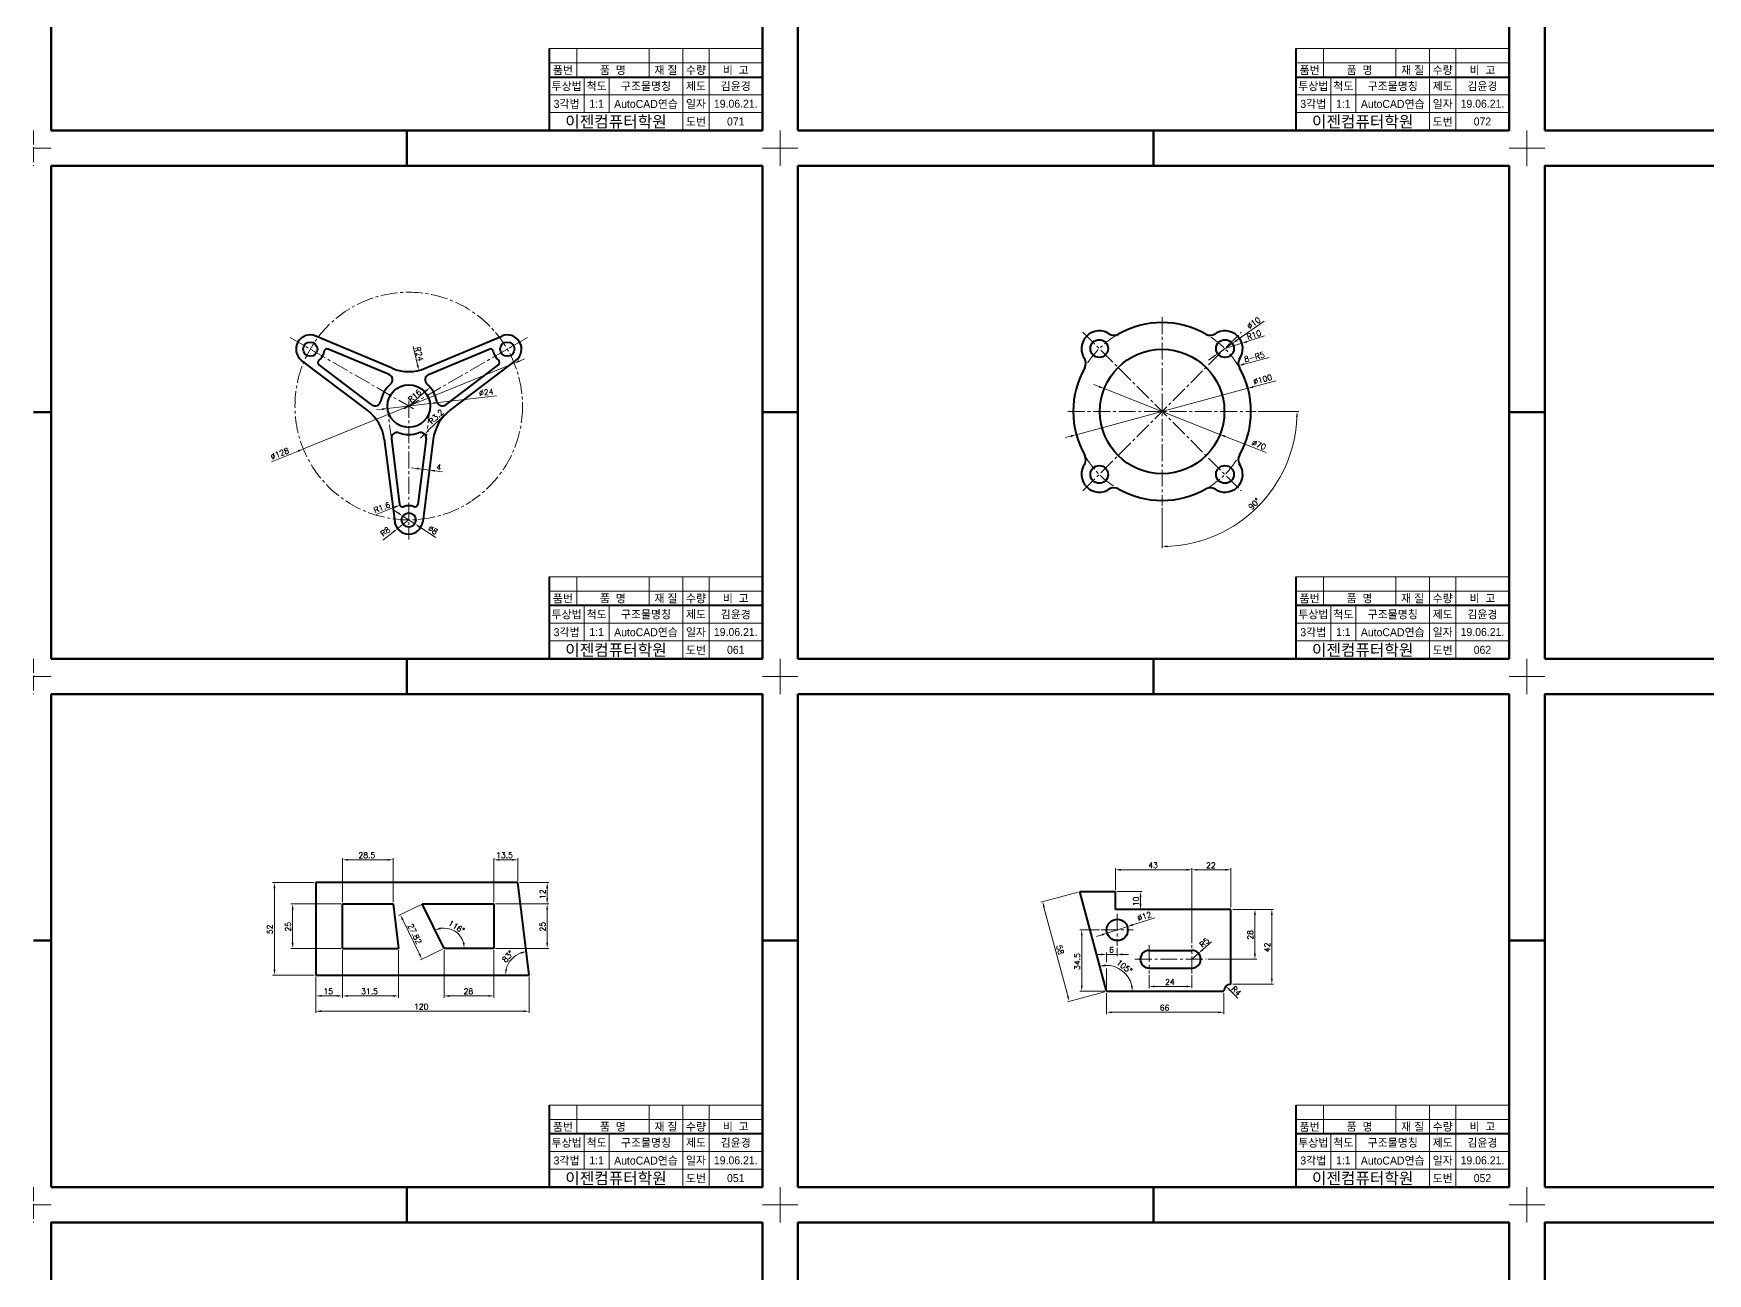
# Model space of a CAD drawing. Header units: millimetres. Extents: x 0 to 4210, y 0 to 2980.
# Drawn here: x 0 to 942, y 1446 to 2143 of the extents above; entities that cross this region are included whole.
import ezdxf
from ezdxf.enums import TextEntityAlignment as Align

# ---------------------------------------------------------------- set-up
doc = ezdxf.new("R2010")
doc.units = ezdxf.units.MM
doc.linetypes.add('CENTER2', pattern=[28.575, 19.05, -3.175, 3.175, -3.175])
doc.linetypes.add('PHANTOM2', pattern=[31.75, 15.875, -3.175, 3.175, -3.175, 3.175, -3.175])
for name, color, linetype, lineweight in [('가는선', 1, 'Continuous', 13), ('가상선', 1, 'PHANTOM2', 13), ('구분선', 1, 'PHANTOM2', 13), ('문자', 2, 'Continuous', 20), ('외곽선', 4, 'Continuous', 70), ('외형선', 3, 'Continuous', 40), ('중심선', 1, 'CENTER2', 13), ('치수선', 1, 'Continuous', 13)]:
    doc.layers.add(name, color=color, linetype=linetype, lineweight=lineweight)
doc.styles.get("Standard").update_dxf_attribs({"font": 'romans.shx'})
doc.styles.add('한글', font='')
doc.styles.get('한글').set_extended_font_data('Gulim')

msp = doc.modelspace()

# ---------------------------------------------------------------- linework, layer by layer
at = {"layer": '가는선', "ltscale": 0.5}
for p, q in [((290, 2135), (410, 2135)), ((305.58, 2135), (305.58, 2119)), ((346.22, 2135), (346.22, 2119)), ((365.27, 2135), (365.27, 2089)), ((380.01, 2135), (380.01, 2089)), ((710, 2135), (830, 2135)), ((725.58, 2135), (725.58, 2119)), ((766.22, 2135), (766.22, 2119)), ((785.27, 2135), (785.27, 2089)), ((800.01, 2135), (800.01, 2089)), ((290, 2127), (410, 2127)), ((309.73, 2119), (309.73, 2099)), ((323.8, 2119), (323.8, 2099)), ((710, 2127), (830, 2127)), ((729.73, 2119), (729.73, 2099)), ((743.8, 2119), (743.8, 2099)), ((290, 2109), (410, 2109)), ((710, 2109), (830, 2109)), ((290, 2099), (410, 2099)), ((710, 2099), (830, 2099)), ((290, 1838), (410, 1838)), ((305.58, 1838), (305.58, 1822)), ((346.22, 1838), (346.22, 1822)), ((365.27, 1838), (365.27, 1792)), ((380.01, 1838), (380.01, 1792)), ((710, 1838), (830, 1838)), ((725.58, 1838), (725.58, 1822)), ((766.22, 1838), (766.22, 1822)), ((785.27, 1838), (785.27, 1792)), ((800.01, 1838), (800.01, 1792)), ((290, 1830), (410, 1830)), ((710, 1830), (830, 1830)), ((309.73, 1822), (309.73, 1802)), ((323.8, 1822), (323.8, 1802)), ((729.73, 1822), (729.73, 1802)), ((743.8, 1822), (743.8, 1802)), ((290, 1812), (410, 1812)), ((710, 1812), (830, 1812)), ((290, 1802), (410, 1802)), ((710, 1802), (830, 1802)), ((290, 1541), (410, 1541)), ((305.58, 1541), (305.58, 1525)), ((346.22, 1541), (346.22, 1525)), ((365.27, 1541), (365.27, 1495)), ((380.01, 1541), (380.01, 1495)), ((710, 1541), (830, 1541)), ((725.58, 1541), (725.58, 1525)), ((766.22, 1541), (766.22, 1525)), ((785.27, 1541), (785.27, 1495)), ((800.01, 1541), (800.01, 1495)), ((290, 1533), (410, 1533)), ((710, 1533), (830, 1533)), ((309.73, 1525), (309.73, 1505)), ((323.8, 1525), (323.8, 1505)), ((729.73, 1525), (729.73, 1505)), ((743.8, 1525), (743.8, 1505)), ((290, 1515), (410, 1515)), ((710, 1515), (830, 1515)), ((290, 1505), (410, 1505)), ((710, 1505), (830, 1505))]:
    msp.add_line(p, q, dxfattribs=at)
at = {"layer": '가상선', "ltscale": 0.5}
for p, q in [((201.32, 1915.59), (199.19, 1932.52)), ((223, 1932.52), (221.54, 1920.94)), ((221.23, 1918.49), (220.87, 1915.59))]:
    msp.add_line(p, q, dxfattribs=at)
at = {"layer": '구분선', "ltscale": 0.5}
for points in [[(0, 2089), (0, 2079), (10, 2079)], [(0, 2089), (0, 2079), (10, 2079)], [(410, 2079), (420, 2079), (420, 2089)], [(410, 2079), (420, 2079), (420, 2089)], [(420, 2089), (420, 2079), (430, 2079)], [(420, 2089), (420, 2079), (430, 2079)], [(420, 2089), (420, 2079), (430, 2079)], [(420, 2089), (420, 2079), (430, 2079)], [(830, 2079), (840, 2079), (840, 2089)], [(830, 2079), (840, 2079), (840, 2089)], [(840, 2089), (840, 2079), (850, 2079)], [(840, 2089), (840, 2079), (850, 2079)], [(840, 2089), (840, 2079), (850, 2079)], [(840, 2089), (840, 2079), (850, 2079)], [(10, 2079), (0, 2079), (0, 2069)], [(420, 2069), (420, 2079), (410, 2079)], [(430, 2079), (420, 2079), (420, 2069)], [(430, 2079), (420, 2079), (420, 2069)], [(840, 2069), (840, 2079), (830, 2079)], [(850, 2079), (840, 2079), (840, 2069)], [(850, 2079), (840, 2079), (840, 2069)], [(0, 1792), (0, 1782), (10, 1782)], [(0, 1792), (0, 1782), (10, 1782)], [(410, 1782), (420, 1782), (420, 1792)], [(410, 1782), (420, 1782), (420, 1792)], [(420, 1792), (420, 1782), (430, 1782)], [(420, 1792), (420, 1782), (430, 1782)], [(420, 1792), (420, 1782), (430, 1782)], [(420, 1792), (420, 1782), (430, 1782)], [(830, 1782), (840, 1782), (840, 1792)], [(830, 1782), (840, 1782), (840, 1792)], [(840, 1792), (840, 1782), (850, 1782)], [(840, 1792), (840, 1782), (850, 1782)], [(840, 1792), (840, 1782), (850, 1782)], [(840, 1792), (840, 1782), (850, 1782)], [(10, 1782), (0, 1782), (0, 1772)], [(420, 1772), (420, 1782), (410, 1782)], [(430, 1782), (420, 1782), (420, 1772)], [(430, 1782), (420, 1782), (420, 1772)], [(840, 1772), (840, 1782), (830, 1782)], [(850, 1782), (840, 1782), (840, 1772)], [(850, 1782), (840, 1782), (840, 1772)], [(0, 1495), (0, 1485), (10, 1485)], [(0, 1495), (0, 1485), (10, 1485)], [(410, 1485), (420, 1485), (420, 1495)], [(410, 1485), (420, 1485), (420, 1495)], [(420, 1495), (420, 1485), (430, 1485)], [(420, 1495), (420, 1485), (430, 1485)], [(420, 1495), (420, 1485), (430, 1485)], [(420, 1495), (420, 1485), (430, 1485)], [(830, 1485), (840, 1485), (840, 1495)], [(830, 1485), (840, 1485), (840, 1495)], [(840, 1495), (840, 1485), (850, 1485)], [(840, 1495), (840, 1485), (850, 1485)], [(840, 1495), (840, 1485), (850, 1485)], [(840, 1495), (840, 1485), (850, 1485)], [(10, 1485), (0, 1485), (0, 1475)], [(420, 1475), (420, 1485), (410, 1485)], [(430, 1485), (420, 1485), (420, 1475)], [(430, 1485), (420, 1485), (420, 1475)], [(840, 1475), (840, 1485), (830, 1485)], [(850, 1485), (840, 1485), (840, 1475)], [(850, 1485), (840, 1485), (840, 1475)]]:
    msp.add_lwpolyline(points, dxfattribs=at)
at = {"layer": '외곽선', "ltscale": 0.5}
for p, q in [((410, 2089), (410, 2135)), ((830, 2089), (830, 2135)), ((210, 2089), (210, 2079)), ((210, 2089), (210, 2079)), ((630, 2089), (630, 2079)), ((630, 2089), (630, 2079)), ((210, 2079), (210, 2069)), ((630, 2079), (630, 2069)), ((10, 1930.5), (0, 1930.5)), ((410, 1930.5), (420, 1930.5)), ((430, 1930.5), (420, 1930.5)), ((430, 1930.5), (420, 1930.5)), ((830, 1930.5), (840, 1930.5)), ((850, 1930.5), (840, 1930.5)), ((850, 1930.5), (840, 1930.5)), ((410, 1792), (410, 1838)), ((830, 1792), (830, 1838)), ((210, 1792), (210, 1782)), ((210, 1792), (210, 1782)), ((630, 1792), (630, 1782)), ((630, 1792), (630, 1782)), ((210, 1782), (210, 1772)), ((630, 1782), (630, 1772)), ((10, 1633.5), (0, 1633.5)), ((410, 1633.5), (420, 1633.5)), ((430, 1633.5), (420, 1633.5)), ((430, 1633.5), (420, 1633.5)), ((830, 1633.5), (840, 1633.5)), ((850, 1633.5), (840, 1633.5)), ((850, 1633.5), (840, 1633.5)), ((410, 1495), (410, 1541)), ((830, 1495), (830, 1541)), ((210, 1495), (210, 1485)), ((210, 1495), (210, 1485)), ((630, 1495), (630, 1485)), ((630, 1495), (630, 1485)), ((210, 1485), (210, 1475)), ((630, 1485), (630, 1475))]:
    msp.add_line(p, q, dxfattribs=at)
for points in [[(10, 2089), (410, 2089), (410, 2366), (10, 2366)], [(430, 2089), (830, 2089), (830, 2366), (430, 2366)], [(850, 2089), (1250, 2089), (1250, 2366), (850, 2366)], [(10, 1792), (410, 1792), (410, 2069), (10, 2069)], [(430, 1792), (830, 1792), (830, 2069), (430, 2069)], [(850, 1792), (1250, 1792), (1250, 2069), (850, 2069)], [(10, 1495), (410, 1495), (410, 1772), (10, 1772)], [(430, 1495), (830, 1495), (830, 1772), (430, 1772)], [(850, 1495), (1250, 1495), (1250, 1772), (850, 1772)], [(10, 1198), (410, 1198), (410, 1475), (10, 1475)], [(430, 1198), (830, 1198), (830, 1475), (430, 1475)], [(850, 1198), (1250, 1198), (1250, 1475), (850, 1475)]]:
    msp.add_lwpolyline(points, close=True, dxfattribs=at)
at = {"layer": '외형선', "ltscale": 0.5}
for p, q in [((290, 2135), (290, 2127)), ((710, 2135), (710, 2127)), ((290, 2127), (290, 2119)), ((290, 2119), (410, 2119)), ((290, 2119), (290, 2099)), ((710, 2127), (710, 2119)), ((710, 2119), (830, 2119)), ((710, 2119), (710, 2099)), ((290, 2099), (290, 2089)), ((710, 2099), (710, 2089)), ((201.78, 1955.29), (158.77, 1973.39)), ((220.4, 1955.29), (263.42, 1973.39)), ((188.01, 1931.44), (150.83, 1959.64)), ((200.02, 1951.7), (165.79, 1966.1)), ((222.17, 1951.7), (256.4, 1966.1)), ((234.17, 1931.44), (271.35, 1959.64)), ((190.24, 1934.77), (160.66, 1957.21)), ((231.94, 1934.77), (261.53, 1957.21)), ((197.32, 1915.32), (203.16, 1869.02)), ((201.32, 1915.59), (205.96, 1878.74)), ((220.87, 1915.59), (216.22, 1878.74)), ((224.86, 1915.32), (219.03, 1869.02)), ((290, 1838), (290, 1830)), ((710, 1838), (710, 1830)), ((290, 1830), (290, 1822)), ((710, 1830), (710, 1822)), ((290, 1822), (410, 1822)), ((290, 1822), (290, 1802)), ((710, 1822), (830, 1822)), ((710, 1822), (710, 1802)), ((290, 1802), (290, 1792)), ((710, 1802), (710, 1792)), ((272.41, 1666.13), (158.79, 1666.13)), ((158.79, 1666.13), (158.79, 1614.13)), ((278.79, 1614.13), (272.41, 1666.13)), ((603.57, 1605.04), (588.56, 1661.07)), ((588.56, 1661.07), (608.57, 1661.04)), ((608.57, 1651.04), (608.57, 1661.04)), ((173.79, 1629.13), (173.79, 1654.13)), ((173.79, 1654.13), (202.29, 1654.13)), ((202.29, 1654.13), (205.29, 1629.13)), ((230.91, 1629.13), (218.71, 1654.14)), ((218.71, 1654.14), (258.91, 1654.13)), ((258.91, 1654.13), (258.91, 1629.13)), ((651.57, 1651.04), (608.57, 1651.04)), ((673.57, 1651.04), (651.57, 1651.04)), ((673.57, 1609.04), (673.57, 1651.04)), ((173.79, 1629.13), (205.29, 1629.13)), ((258.91, 1629.13), (230.91, 1629.13)), ((627.57, 1628.04), (651.57, 1628.04)), ((158.79, 1614.13), (278.79, 1614.13)), ((627.57, 1618.04), (651.57, 1618.04)), ((603.57, 1605.04), (669.57, 1605.04)), ((290, 1541), (290, 1533)), ((710, 1541), (710, 1533)), ((290, 1533), (290, 1525)), ((710, 1533), (710, 1525)), ((290, 1525), (410, 1525)), ((290, 1525), (290, 1505)), ((710, 1525), (830, 1525)), ((710, 1525), (710, 1505)), ((290, 1505), (290, 1495)), ((710, 1505), (710, 1495))]:
    msp.add_line(p, q, dxfattribs=at)
for centre, radius in [((155.67, 1966.02), 4), ((266.52, 1966.02), 4), ((599.46, 1966.32), 5), ((670.18, 1966.32), 5), ((634.82, 1930.96), 35), ((211.09, 1934.02), 12), ((599.46, 1895.61), 5), ((670.18, 1895.61), 5), ((211.09, 1870.02), 4), ((609.57, 1639.54), 6)]:
    msp.add_circle(centre, radius, dxfattribs=at)
for centre, radius, start, end in [((634.82, 1930.96), 50, 60.49873, 119.50127), ((155.67, 1966.02), 8, 67.18076, 232.81924), ((266.52, 1966.02), 8, 307.18076, 112.81924), ((599.46, 1966.32), 10, 53.21321, 216.78679), ((607.74, 1978.83), 5, 236.53696, 299.50127), ((661.9, 1978.83), 5, 240.49873, 303.46304), ((670.18, 1966.32), 10, 323.21321, 126.78679), ((161.62, 1958.49), 1.6, 128.34173, 232.81924), ((155.67, 1966.02), 8, 308.34173, 351.65827), ((165.17, 1964.62), 1.6, 67.18076, 171.65827), ((257.02, 1964.62), 1.6, 8.34173, 112.81924), ((266.52, 1966.02), 8, 188.34173, 231.65827), ((260.56, 1958.49), 1.6, 307.18076, 51.65827), ((586.95, 1958.05), 5, 330.49873, 33.46304), ((682.69, 1958.05), 5, 146.53696, 209.50127), ((198.78, 1948.75), 3.2, 309.90114, 67.18076), ((211.09, 1977.41), 24, 247.18076, 292.81924), ((223.41, 1948.75), 3.2, 112.81924, 230.09886), ((634.82, 1930.96), 50, 150.49873, 209.50127), ((634.82, 1930.96), 50, 330.49873, 29.50127), ((211.09, 1934.02), 16, 129.90114, 170.09886), ((211.09, 1934.02), 16, 9.90114, 50.09886), ((173.51, 1912.32), 24, 7.18076, 52.81924), ((192.18, 1937.32), 3.2, 232.81924, 350.09886), ((248.67, 1912.32), 24, 127.18076, 172.81924), ((230.01, 1937.32), 3.2, 189.90114, 307.18076), ((204.49, 1915.99), 3.2, 69.90114, 187.18076), ((211.09, 1934.02), 16, 249.90114, 290.09886), ((217.69, 1915.99), 3.2, 352.81924, 110.09886), ((586.95, 1903.88), 5, 326.53696, 29.50127), ((682.69, 1903.88), 5, 150.49873, 213.46304), ((599.46, 1895.61), 10, 143.21321, 306.78679), ((670.18, 1895.61), 10, 233.21321, 36.78679), ((607.74, 1883.09), 5, 60.49873, 123.46304), ((634.82, 1930.96), 50, 240.49873, 299.50127), ((661.9, 1883.09), 5, 56.53696, 119.50127), ((207.55, 1878.94), 1.6, 187.18076, 291.65827), ((211.09, 1870.02), 8, 68.34173, 111.65827), ((214.64, 1878.94), 1.6, 248.34173, 352.81924), ((211.09, 1870.02), 8, 187.18076, 352.81924), ((627.57, 1623.04), 5, 90, 270), ((651.57, 1623.04), 5, 270, 90), ((673.57, 1605.04), 4, 90, 180)]:
    msp.add_arc(centre, radius, start, end, dxfattribs=at)
at = {"layer": '중심선', "ltscale": 0.5}
for p, q in [((634.82, 1983.96), (634.82, 1877.96)), ((213.69, 1932.52), (144.41, 1972.52)), ((208.49, 1932.52), (277.78, 1972.52)), ((590.27, 1975.51), (679.37, 1886.41)), ((590.27, 1886.41), (679.37, 1975.51)), ((211.09, 1937.02), (211.09, 1859.02)), ((581.82, 1930.96), (687.82, 1930.96)), ((609.57, 1648.54), (609.57, 1630.54)), ((600.57, 1639.54), (618.57, 1639.54)), ((627.57, 1631.04), (627.57, 1615.04)), ((651.57, 1615.04), (651.57, 1631.04)), ((619.57, 1623.04), (659.57, 1623.04))]:
    msp.add_line(p, q, dxfattribs=at)
msp.add_circle((211.09, 1934.02), 64, dxfattribs=at)
for start, end in [(119.50127, 150.49873), (29.50127, 60.49873), (209.50127, 240.49873), (299.50127, 330.49873)]:
    msp.add_arc((634.82, 1930.96), 50, start, end, dxfattribs=at)
at = {"layer": '치수선', "ltscale": 0.5}
for p, q in [((692.18, 1981.67), (676.86, 1970.98)), ((666.08, 1963.46), (674.28, 1969.18)), ((670.18, 1966.32), (679.7, 1969.35)), ((692.47, 1973.42), (682.7, 1970.31)), ((213.49, 1967.55), (216.02, 1957.15)), ((273.3, 1959.3), (276.22, 1960.49)), ((663.49, 1961.65), (660.91, 1959.85)), ((694.95, 1961.23), (680.9, 1957.58)), ((270.38, 1958.12), (151.8, 1909.92)), ((211.09, 1934.02), (220.73, 1942.52)), ((260.4, 1939.82), (226.14, 1935.79)), ((586.55, 1917.94), (683.09, 1943.99)), ((599.34, 1944.98), (596.41, 1946.14)), ((602.27, 1943.83), (667.37, 1918.1)), ((698.78, 1948.22), (686.13, 1944.81)), ((196.05, 1932.25), (192.92, 1931.88)), ((199.17, 1932.61), (223.01, 1935.42)), ((232.91, 1930.6), (222.27, 1920.39)), ((583.51, 1917.11), (580.46, 1916.29)), ((693.29, 1907.85), (670.3, 1916.94)), ((133.97, 1902.67), (148.89, 1908.73)), ((215.59, 1898.9), (212.46, 1899.29)), ((218.71, 1898.5), (222.68, 1898)), ((225.81, 1897.61), (229.98, 1897.08)), ((192.71, 1873.05), (203.13, 1877.19)), ((205.09, 1873.9), (202.44, 1875.61)), ((211.09, 1870.02), (204.77, 1865.11)), ((207.73, 1872.19), (214.45, 1867.85)), ((226.4, 1860.12), (217.1, 1866.14)), ((196.44, 1858.65), (202.28, 1863.18)), ((173.79, 1655.13), (173.79, 1679.94)), ((176.94, 1678.94), (199.14, 1678.94)), ((202.29, 1655.13), (202.29, 1679.94)), ((258.91, 1655.13), (258.91, 1679.94)), ((262.06, 1678.94), (269.26, 1678.94)), ((272.41, 1667.13), (272.41, 1679.94)), ((608.57, 1662.04), (608.57, 1674.33)), ((611.72, 1673.33), (648.42, 1673.33)), ((651.57, 1632.04), (651.57, 1674.33)), ((654.72, 1673.33), (670.42, 1673.33)), ((673.57, 1652.04), (673.57, 1674.33)), ((157.79, 1666.13), (134.53, 1666.13)), ((135.53, 1662.98), (135.53, 1617.28)), ((273.41, 1666.13), (289.94, 1666.13)), ((288.94, 1662.98), (288.94, 1657.28)), ((587.59, 1660.81), (566.59, 1655.18)), ((609.57, 1661.04), (623.69, 1661.04)), ((622.69, 1657.89), (622.69, 1654.19)), ((172.79, 1654.13), (144.78, 1654.13)), ((145.78, 1650.98), (145.78, 1632.28)), ((217.81, 1653.7), (205.4, 1647.65)), ((259.91, 1654.13), (289.94, 1654.13)), ((288.94, 1650.98), (288.94, 1632.28)), ((568.37, 1652.4), (581.75, 1602.46)), ((674.57, 1651.04), (688.04, 1651.04)), ((686.11, 1651.04), (697.54, 1651.04)), ((687.04, 1626.19), (687.04, 1647.89)), ((696.54, 1647.89), (696.54, 1612.19)), ((207.68, 1645.25), (217.12, 1625.91)), ((599.57, 1639.54), (588.62, 1639.54)), ((603.86, 1637.7), (615.28, 1641.38)), ((630.75, 1646.37), (618.28, 1642.35)), ((172.79, 1629.13), (144.78, 1629.13)), ((259.91, 1629.13), (289.94, 1629.13)), ((589.62, 1636.39), (589.62, 1608.19)), ((600.86, 1636.74), (597.86, 1635.77)), ((609.57, 1629.54), (609.57, 1624.75)), ((662.63, 1632.86), (657.67, 1628.45)), ((173.79, 1628.13), (173.79, 1601.42)), ((205.29, 1628.13), (205.29, 1601.42)), ((230.01, 1628.69), (217.6, 1622.64)), ((230.91, 1628.13), (230.91, 1601.42)), ((258.91, 1628.13), (258.91, 1601.42)), ((600.42, 1625.75), (598.63, 1625.75)), ((603.57, 1621.48), (603.57, 1626.75)), ((603.57, 1625.75), (609.57, 1625.75)), ((612.72, 1625.75), (615.87, 1625.75)), ((651.57, 1623.04), (655.31, 1626.36)), ((660.57, 1623.04), (688.04, 1623.04)), ((157.79, 1614.13), (134.53, 1614.13)), ((158.79, 1613.13), (158.79, 1601.42)), ((278.79, 1613.13), (278.79, 1592.82)), ((603.57, 1606.04), (603.57, 1617.84)), ((627.57, 1614.04), (627.57, 1606.74)), ((651.57, 1614.04), (651.57, 1606.74)), ((158.79, 1601.68), (158.79, 1592.82)), ((161.94, 1602.42), (170.64, 1602.42)), ((176.94, 1602.42), (202.14, 1602.42)), ((234.06, 1602.42), (255.76, 1602.42)), ((602.6, 1604.79), (581.6, 1599.16)), ((602.57, 1605.04), (588.62, 1605.04)), ((603.57, 1604.04), (603.57, 1592.2)), ((630.72, 1607.74), (648.42, 1607.74)), ((669.57, 1604.04), (669.57, 1592.2)), ((677.44, 1601.18), (672.97, 1605.65)), ((674.57, 1609.04), (697.54, 1609.04)), ((161.94, 1593.82), (275.64, 1593.82)), ((606.72, 1593.2), (666.42, 1593.2))]:
    msp.add_line(p, q, dxfattribs=at)
at = {"layer": '치수선'}
for p, q in [((688.82, 1930.96), (711.72, 1930.96)), ((217.69, 1915.99), (220, 1918.2)), ((634.82, 1876.96), (634.82, 1854.06))]:
    msp.add_line(p, q, dxfattribs=at)
msp.add_arc((634.82, 1930.96), 75.9, 272.37814, 357.62186, dxfattribs=at)
at = {"layer": '치수선', "ltscale": 0.5}
for centre, radius, start, end in [((230.91, 1629.13), 11.47, 15.78385, 100.21615), ((278.79, 1614.13), 13.32, 110.58167, 166.41833), ((603.57, 1605.04), 14.55, 12.43109, 92.56891)]:
    msp.add_arc(centre, radius, start, end, dxfattribs=at)
for points in [[(676.56, 1971.41), (677.16, 1970.55), (674.28, 1969.18)], [(682.55, 1970.81), (682.86, 1969.81), (679.7, 1969.35)], [(273.1, 1959.79), (273.5, 1958.82), (270.38, 1958.12)], [(663.19, 1962.08), (663.79, 1961.22), (666.08, 1963.46)], [(216.53, 1957.28), (215.51, 1957.03), (216.77, 1954.09)], [(680.77, 1958.09), (681.03, 1957.07), (677.85, 1956.79)], [(220.38, 1942.91), (221.08, 1942.12), (223.09, 1944.6)], [(599.53, 1945.47), (599.15, 1944.49), (602.27, 1943.83)], [(686, 1945.32), (686.27, 1944.3), (683.09, 1943.99)], [(195.98, 1932.77), (196.11, 1931.72), (199.17, 1932.61)], [(226.08, 1936.31), (226.2, 1935.27), (223.01, 1935.42)], [(221.91, 1920.76), (222.63, 1920.01), (220, 1918.2)], [(583.37, 1917.62), (583.64, 1916.61), (586.55, 1917.94)], [(670.49, 1917.43), (670.11, 1916.45), (667.37, 1918.1)], [(148.69, 1909.22), (149.08, 1908.24), (151.8, 1909.92)], [(215.65, 1899.42), (215.52, 1898.38), (218.71, 1898.5)], [(225.87, 1898.13), (225.74, 1897.09), (222.68, 1898)], [(202.94, 1877.68), (203.33, 1876.7), (206.06, 1878.35)], [(205.37, 1874.34), (204.8, 1873.46), (207.73, 1872.19)], [(201.96, 1863.6), (202.6, 1862.77), (204.77, 1865.11)], [(217.38, 1866.58), (216.81, 1865.7), (214.45, 1867.85)], [(176.94, 1679.46), (176.94, 1678.41), (173.79, 1678.94)], [(199.14, 1679.46), (199.14, 1678.41), (202.29, 1678.94)], [(262.06, 1679.46), (262.06, 1678.41), (258.91, 1678.94)], [(269.26, 1679.46), (269.26, 1678.41), (272.41, 1678.94)], [(611.72, 1673.86), (611.72, 1672.81), (608.57, 1673.33)], [(648.42, 1673.86), (648.42, 1672.81), (651.57, 1673.33)], [(654.72, 1673.86), (654.72, 1672.81), (651.57, 1673.33)], [(670.42, 1673.86), (670.42, 1672.81), (673.57, 1673.33)], [(135.01, 1662.98), (136.06, 1662.98), (135.53, 1666.13)], [(288.42, 1662.98), (289.47, 1662.98), (288.94, 1666.13)], [(288.42, 1657.28), (289.47, 1657.28), (288.94, 1654.13)], [(622.16, 1657.89), (623.21, 1657.89), (622.69, 1661.04)], [(145.25, 1650.98), (146.3, 1650.98), (145.78, 1654.13)], [(208.16, 1645.48), (207.21, 1645.02), (206.3, 1648.08)], [(288.42, 1650.98), (289.47, 1650.98), (288.94, 1654.13)], [(568.88, 1652.53), (567.87, 1652.26), (567.56, 1655.44)], [(622.16, 1654.19), (623.21, 1654.19), (622.69, 1651.04)], [(686.51, 1647.89), (687.56, 1647.89), (687.04, 1651.04)], [(696.02, 1647.89), (697.07, 1647.89), (696.54, 1651.04)], [(229.03, 1639.92), (228.71, 1640.92), (225.88, 1639.44)], [(589.1, 1636.39), (590.15, 1636.39), (589.62, 1639.54)], [(618.12, 1642.85), (618.44, 1641.85), (615.28, 1641.38)], [(145.25, 1632.28), (146.3, 1632.28), (145.78, 1629.13)], [(242.46, 1632.32), (241.42, 1632.18), (242.38, 1629.13)], [(288.42, 1632.28), (289.47, 1632.28), (288.94, 1629.13)], [(600.7, 1637.24), (601.02, 1636.24), (603.86, 1637.7)], [(217.59, 1626.14), (216.65, 1625.68), (218.5, 1623.08)], [(273.98, 1627.11), (274.23, 1626.09), (277.17, 1627.35)], [(603, 1619.06), (602.84, 1620.1), (599.81, 1619.1)], [(600.42, 1626.27), (600.42, 1625.22), (603.57, 1625.75)], [(612.72, 1626.27), (612.72, 1625.22), (609.57, 1625.75)], [(657.32, 1628.85), (658.02, 1628.06), (655.31, 1626.36)], [(686.51, 1626.19), (687.56, 1626.19), (687.04, 1623.04)], [(135.01, 1617.28), (136.06, 1617.28), (135.53, 1614.13)], [(266.36, 1617.2), (265.32, 1617.32), (265.47, 1614.13)], [(696.02, 1612.19), (697.07, 1612.19), (696.54, 1609.04)], [(161.94, 1602.94), (161.94, 1601.89), (158.79, 1602.42)], [(170.64, 1602.94), (170.64, 1601.89), (173.79, 1602.42)], [(176.94, 1602.94), (176.94, 1601.89), (173.79, 1602.42)], [(202.14, 1602.94), (202.14, 1601.89), (205.29, 1602.42)], [(234.06, 1602.94), (234.06, 1601.89), (230.91, 1602.42)], [(255.76, 1602.94), (255.76, 1601.89), (258.91, 1602.42)], [(582.26, 1602.6), (581.25, 1602.32), (582.57, 1599.42)], [(589.1, 1608.19), (590.15, 1608.19), (589.62, 1605.04)], [(618.3, 1608.23), (617.25, 1608.12), (618.12, 1605.04)], [(630.72, 1608.26), (630.72, 1607.21), (627.57, 1607.74)], [(648.42, 1608.26), (648.42, 1607.21), (651.57, 1607.74)], [(673.34, 1606.02), (672.6, 1605.27), (670.74, 1607.87)], [(161.94, 1594.34), (161.94, 1593.29), (158.79, 1593.82)], [(275.64, 1594.34), (275.64, 1593.29), (278.79, 1593.82)], [(606.72, 1593.72), (606.72, 1592.67), (603.57, 1593.2)], [(666.42, 1593.72), (666.42, 1592.67), (669.57, 1593.2)]]:
    msp.add_solid(points, dxfattribs=at)
at = {"layer": '치수선'}
for points in [[(710.13, 1927.82), (711.18, 1927.8), (710.72, 1930.96)], [(637.98, 1854.6), (637.96, 1855.65), (634.82, 1855.06)]]:
    msp.add_solid(points, dxfattribs=at)

# ---------------------------------------------------------------- texts
at = {"layer": '문자', "ltscale": 0.5, "style": '한글'}
for s, height, p in [('품번', 4.5, (297.79, 2123)), ('품  명', 4.5, (325.9, 2123)), ('재 질', 4.5, (355.75, 2123)), ('수량', 4.5, (372.64, 2123)), ('비  고', 4.5, (395.01, 2123)), ('품번', 4.5, (717.79, 2123)), ('품  명', 4.5, (745.9, 2123)), ('재 질', 4.5, (775.75, 2123)), ('수량', 4.5, (792.64, 2123)), ('비  고', 4.5, (815.01, 2123)), ('투상법', 4.5, (299.86, 2114)), ('척도', 4.5, (316.76, 2114)), ('구조물명칭', 4.5, (344.54, 2114)), ('제도', 4.5, (372.64, 2114)), ('김윤경', 4.5, (395.01, 2114)), ('투상법', 4.5, (719.86, 2114)), ('척도', 4.5, (736.76, 2114)), ('구조물명칭', 4.5, (764.54, 2114)), ('제도', 4.5, (792.64, 2114)), ('김윤경', 4.5, (815.01, 2114)), ('3각법', 4.5, (299.86, 2104)), ('1:1', 4.5, (316.76, 2104)), ('AutoCAD연습', 4.5, (344.54, 2104)), ('일자', 4.5, (372.64, 2104)), ('19.06.21.', 4.5, (395.01, 2104)), ('3각법', 4.5, (719.86, 2104)), ('1:1', 4.5, (736.76, 2104)), ('AutoCAD연습', 4.5, (764.54, 2104)), ('일자', 4.5, (792.64, 2104)), ('19.06.21.', 4.5, (815.01, 2104)), ('이젠컴퓨터학원', 6.5, (327.64, 2094)), ('도번', 4.5, (372.64, 2094)), ('071', 4.5, (395.01, 2094)), ('이젠컴퓨터학원', 6.5, (747.64, 2094)), ('도번', 4.5, (792.64, 2094)), ('072', 4.5, (815.01, 2094)), ('품번', 4.5, (297.79, 1826)), ('품  명', 4.5, (325.9, 1826)), ('재 질', 4.5, (355.75, 1826)), ('수량', 4.5, (372.64, 1826)), ('비  고', 4.5, (395.01, 1826)), ('품번', 4.5, (717.79, 1826)), ('품  명', 4.5, (745.9, 1826)), ('재 질', 4.5, (775.75, 1826)), ('수량', 4.5, (792.64, 1826)), ('비  고', 4.5, (815.01, 1826)), ('투상법', 4.5, (299.86, 1817)), ('척도', 4.5, (316.76, 1817)), ('구조물명칭', 4.5, (344.54, 1817)), ('제도', 4.5, (372.64, 1817)), ('김윤경', 4.5, (395.01, 1817)), ('투상법', 4.5, (719.86, 1817)), ('척도', 4.5, (736.76, 1817)), ('구조물명칭', 4.5, (764.54, 1817)), ('제도', 4.5, (792.64, 1817)), ('김윤경', 4.5, (815.01, 1817)), ('3각법', 4.5, (299.86, 1807)), ('1:1', 4.5, (316.76, 1807)), ('AutoCAD연습', 4.5, (344.54, 1807)), ('일자', 4.5, (372.64, 1807)), ('19.06.21.', 4.5, (395.01, 1807)), ('3각법', 4.5, (719.86, 1807)), ('1:1', 4.5, (736.76, 1807)), ('AutoCAD연습', 4.5, (764.54, 1807)), ('일자', 4.5, (792.64, 1807)), ('19.06.21.', 4.5, (815.01, 1807)), ('이젠컴퓨터학원', 6.5, (327.64, 1797)), ('도번', 4.5, (372.64, 1797)), ('061', 4.5, (395.01, 1797)), ('이젠컴퓨터학원', 6.5, (747.64, 1797)), ('도번', 4.5, (792.64, 1797)), ('062', 4.5, (815.01, 1797)), ('품번', 4.5, (297.79, 1529)), ('품  명', 4.5, (325.9, 1529)), ('재 질', 4.5, (355.75, 1529)), ('수량', 4.5, (372.64, 1529)), ('비  고', 4.5, (395.01, 1529)), ('품번', 4.5, (717.79, 1529)), ('품  명', 4.5, (745.9, 1529)), ('재 질', 4.5, (775.75, 1529)), ('수량', 4.5, (792.64, 1529)), ('비  고', 4.5, (815.01, 1529)), ('투상법', 4.5, (299.86, 1520)), ('척도', 4.5, (316.76, 1520)), ('구조물명칭', 4.5, (344.54, 1520)), ('제도', 4.5, (372.64, 1520)), ('김윤경', 4.5, (395.01, 1520)), ('투상법', 4.5, (719.86, 1520)), ('척도', 4.5, (736.76, 1520)), ('구조물명칭', 4.5, (764.54, 1520)), ('제도', 4.5, (792.64, 1520)), ('김윤경', 4.5, (815.01, 1520)), ('3각법', 4.5, (299.86, 1510)), ('1:1', 4.5, (316.76, 1510)), ('AutoCAD연습', 4.5, (344.54, 1510)), ('일자', 4.5, (372.64, 1510)), ('19.06.21.', 4.5, (395.01, 1510)), ('3각법', 4.5, (719.86, 1510)), ('1:1', 4.5, (736.76, 1510)), ('AutoCAD연습', 4.5, (764.54, 1510)), ('일자', 4.5, (792.64, 1510)), ('19.06.21.', 4.5, (815.01, 1510)), ('이젠컴퓨터학원', 6.5, (327.64, 1500)), ('도번', 4.5, (372.64, 1500)), ('051', 4.5, (395.01, 1500)), ('이젠컴퓨터학원', 6.5, (747.64, 1500)), ('도번', 4.5, (792.64, 1500)), ('052', 4.5, (815.01, 1500))]:
    msp.add_text(s, height=height, dxfattribs=at).set_placement(p, align=Align.MIDDLE)
at = {"layer": '문자', "ltscale": 0.5}
for s, rotation, p in [('∅10', 34.9041, (683.9, 1977.11)), ('R10', 17.67326, (683.02, 1971.34)), ('R24', 283.67552, (214.37, 1966.98)), ('8-R5', 14.56269, (681.44, 1958.63)), ('∅100', 15.10153, (686.57, 1946.08)), ('R16', 41.41928, (212.4, 1935.87)), ('∅24', 6.71318, (250.8, 1939.7)), ('R3.2', 43.84936, (224.14, 1923.57)), ('∅70', 338.43662, (684.92, 1912.24)), ('∅128', 22.1205, (134.1, 1903.8)), ('4', 352.81924, (226.45, 1898.21)), ('R1.6', 21.63825, (192.14, 1873.76)), ('R8', 37.79798, (196.64, 1860.47)), ('∅8', 327.13017, (221.57, 1864.44)), ('12', 90, (287.94, 1656.91)), ('10', 90, (621.69, 1652.82)), ('∅12', 17.85775, (621.49, 1644.44)), ('52', 90, (134.53, 1637.13)), ('25', 90, (144.78, 1638.63)), ('27.82', 296, (210.34, 1642.09)), ('116°', 328, (233, 1642.53)), ('25', 90, (287.94, 1638.63)), ('28', 90, (686.04, 1634.04)), ('58', 285, (575.25, 1630.59)), ('R5', 41.58328, (657.59, 1629.39)), ('42', 90, (695.54, 1627.04)), ('83°', 48.5, (265.68, 1620.92)), ('34.5', 90, (588.62, 1617.04)), ('105°', 322.5, (608.81, 1620.62)), ('R4', 315, (673.42, 1606.13))]:
    msp.add_text(s, height=3.15, rotation=rotation, dxfattribs=at).set_placement(p)
at = {"layer": '문자'}
msp.add_text('90°', height=3.15, rotation=45, dxfattribs=at).set_placement((685.24, 1875.46))
at = {"layer": '문자', "ltscale": 0.5}
for s, p in [('28.5', (182.79, 1679.94)), ('13.5', (260.18, 1679.94)), ('43', (627.07, 1674.33)), ('22', (659.57, 1674.33)), ('6', (605, 1626.75)), ('24', (636.5, 1608.74)), ('15', (163.07, 1603.42)), ('31.5', (184.29, 1603.42)), ('28', (241.91, 1603.42)), ('120', (214.07, 1594.82)), ('66', (633.5, 1594.2))]:
    msp.add_text(s, height=3.15, dxfattribs=at).set_placement(p)

doc.saveas('drawing.dxf')
